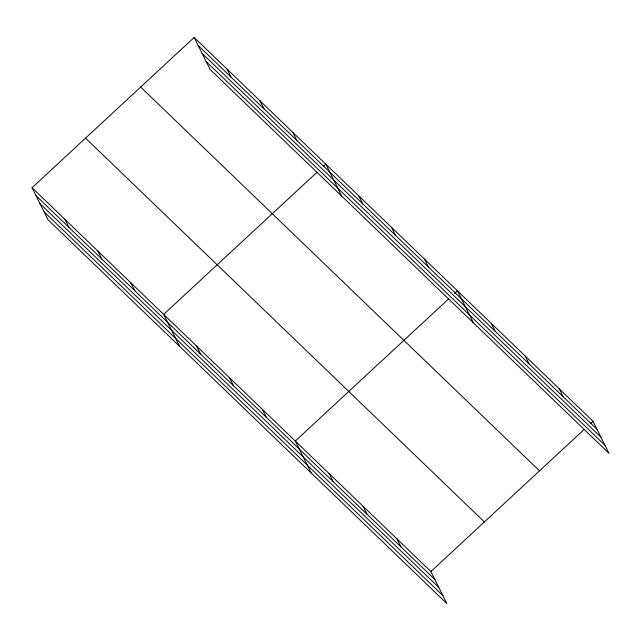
<?xml version="1.0" encoding="UTF-8"?>
<svg xmlns="http://www.w3.org/2000/svg" width="641" height="641" viewBox="0 0 641 641"><rect width="100%" height="100%" fill="white"/><g stroke="black" fill="none" stroke-linecap="round" stroke-linejoin="round"><path stroke-width="0.96" d="M32.05 187.733L430.888 571.54L446.841 603.534L48.003 219.727L32.05 187.733L194.159 37.466L592.997 421.273L608.95 453.267L210.112 69.46L194.159 37.466M317.103 172.165L163.663 314.394L179.616 346.38M323.609 166.131L325.78 164.12L341.725 196.114M448.716 298.818L295.285 441.048L311.238 473.042M454.501 293.458L457.394 290.782L473.346 322.768M430.888 571.54L584.328 429.31M590.834 423.284L592.997 421.273M198.141 45.447L596.979 429.254M202.091 53.371L600.929 437.178M206.162 61.536L605 445.343M140.667 87.056L539.506 470.863M85.549 138.144L484.388 521.95M36.032 195.713L434.87 579.52M39.982 203.638L438.821 587.444M44.053 211.802L442.891 595.609M559.096 388.646L563.078 396.627M525.195 356.027L529.178 364.008M491.294 323.401L495.277 331.381M424.486 259.116L428.468 267.097M391.587 227.451L395.561 235.431M358.68 195.785L362.662 203.766M292.873 132.463L296.855 140.435M259.966 100.797L263.948 108.778M227.066 69.132L231.04 77.112M396.987 538.921L400.962 546.893M363.086 506.294L367.061 514.274M329.186 473.667L333.16 481.647M262.377 409.383L266.36 417.363M229.478 377.717L233.452 385.698M196.571 346.052L200.553 354.032M130.764 282.729L134.738 290.71M97.857 251.064L101.839 259.044M64.957 219.398L68.932 227.379"/></g></svg>
